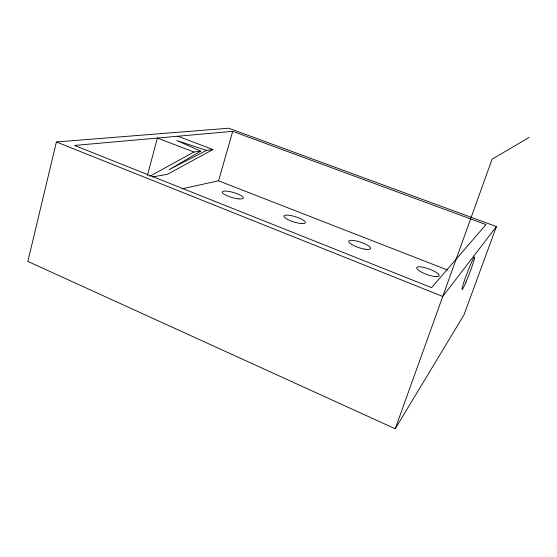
<?xml version="1.0" encoding="UTF-8"?>
<svg xmlns="http://www.w3.org/2000/svg" width="557" height="557" viewBox="0 0 557 557"><rect width="100%" height="100%" fill="white"/><g stroke="black" fill="none" stroke-linecap="round" stroke-linejoin="round"><path stroke-width="0.84" d="M56.396 141.958L27.85 261.421L395.219 428.779L463.967 314.921L496.405 226.581L228.767 128.221L56.396 141.958L442.759 296.456L496.405 226.581M147.41 175.455L157.366 138.059L193.933 152.026L200.785 151.121L176.987 140.608L206.473 150.369L212.913 149.52L177.794 136.235M182.076 188.753L218.567 180.816L232.722 131.341L485.996 224.575L431.564 287.656L74.52 145.447L232.722 131.341M395.219 428.779L492.061 159.205L529.15 137.398M200.785 151.121L169.091 169.655L206.473 150.369M149.791 176.277L193.933 152.026M212.913 149.52L167.455 174.299L152.548 176.924M218.567 180.816L447.327 269.95M436.444 276.655L434.209 276.453A11.948 2.987 19.9 0 1 420.361 271.524L418.439 270.242A11.948 2.987 19.9 0 1 419.56 266.789L421.774 266.998A11.948 2.987 19.9 0 1 435.323 271.816L437.259 273.076A11.948 2.987 19.9 0 1 436.444 276.655M301.504 223.538L299.102 223.239A11.203 2.743 17.2 0 1 286.277 218.685L284.836 217.62A11.203 2.743 17.2 0 1 288.039 215.176L290.413 215.482A11.203 2.743 17.2 0 1 302.98 219.931L304.456 220.99A11.203 2.743 17.2 0 1 301.504 223.538M238.869 198.884L236.391 198.543A10.98 2.604 16.1 0 1 224.032 194.156L222.8 193.188A10.98 2.604 16.1 0 1 226.901 191.176L229.338 191.531A10.98 2.604 16.1 0 1 241.46 195.813L242.727 196.781A10.98 2.604 16.1 0 1 238.869 198.884M364.96 249.181L362.259 248.631A11.516 2.876 18.5 0 1 349.97 243.277L348.967 242.218A11.516 2.876 18.5 0 1 354.482 240.61L357.128 241.16A11.516 2.876 18.5 0 1 369.221 246.389L370.28 247.447A11.516 2.876 18.5 0 1 364.96 249.181M465.924 282.218A17.413 1.142 -69.1 0 0 474.606 256.937A17.413 1.142 -69.1 0 0 464.51 280.359A17.413 1.142 -69.1 0 0 465.924 282.218"/></g></svg>
